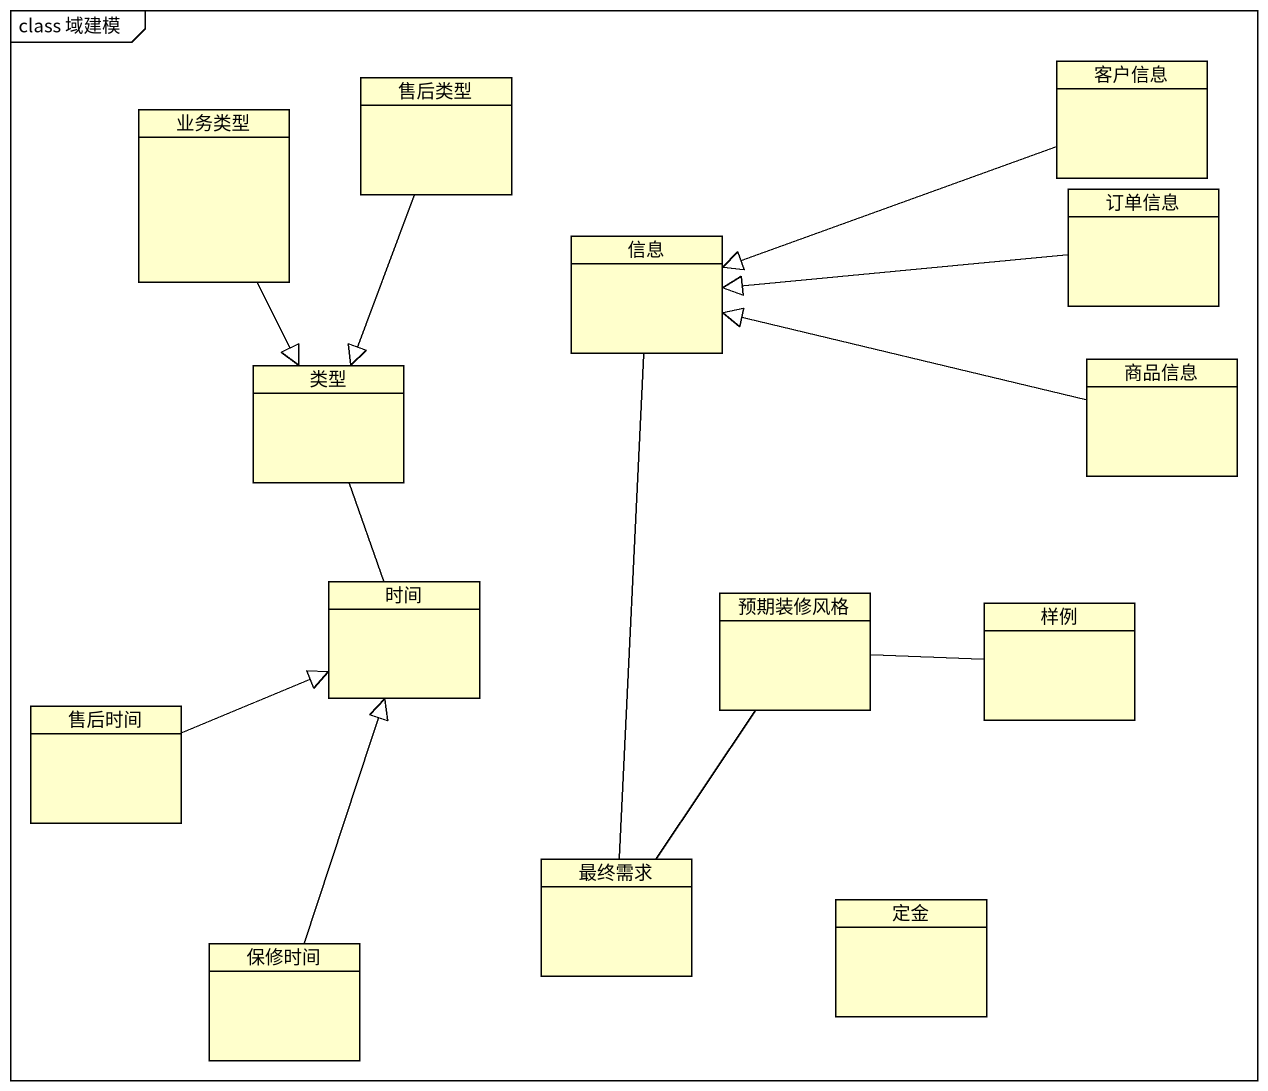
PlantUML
@startuml
mainframe class 域建模
hide circle
hide empty members
class 客户信息
class 业务类型
class 售后类型
class 订单信息
class 信息
class 类型
class 商品信息
class 时间
class 预期装修风格
class 样例
class 售后时间
class 最终需求
class 保修时间
class 定金
客户信息 -left-|> 信息
业务类型 --|> 类型
售后类型 --|> 类型
订单信息 -left-|> 信息
信息 -- 最终需求
商品信息 -left-|> 信息
时间 -up- 类型
预期装修风格 -right- 样例
预期装修风格 -- 最终需求
售后时间 -right-|> 时间
保修时间 -up-|> 时间
@enduml
